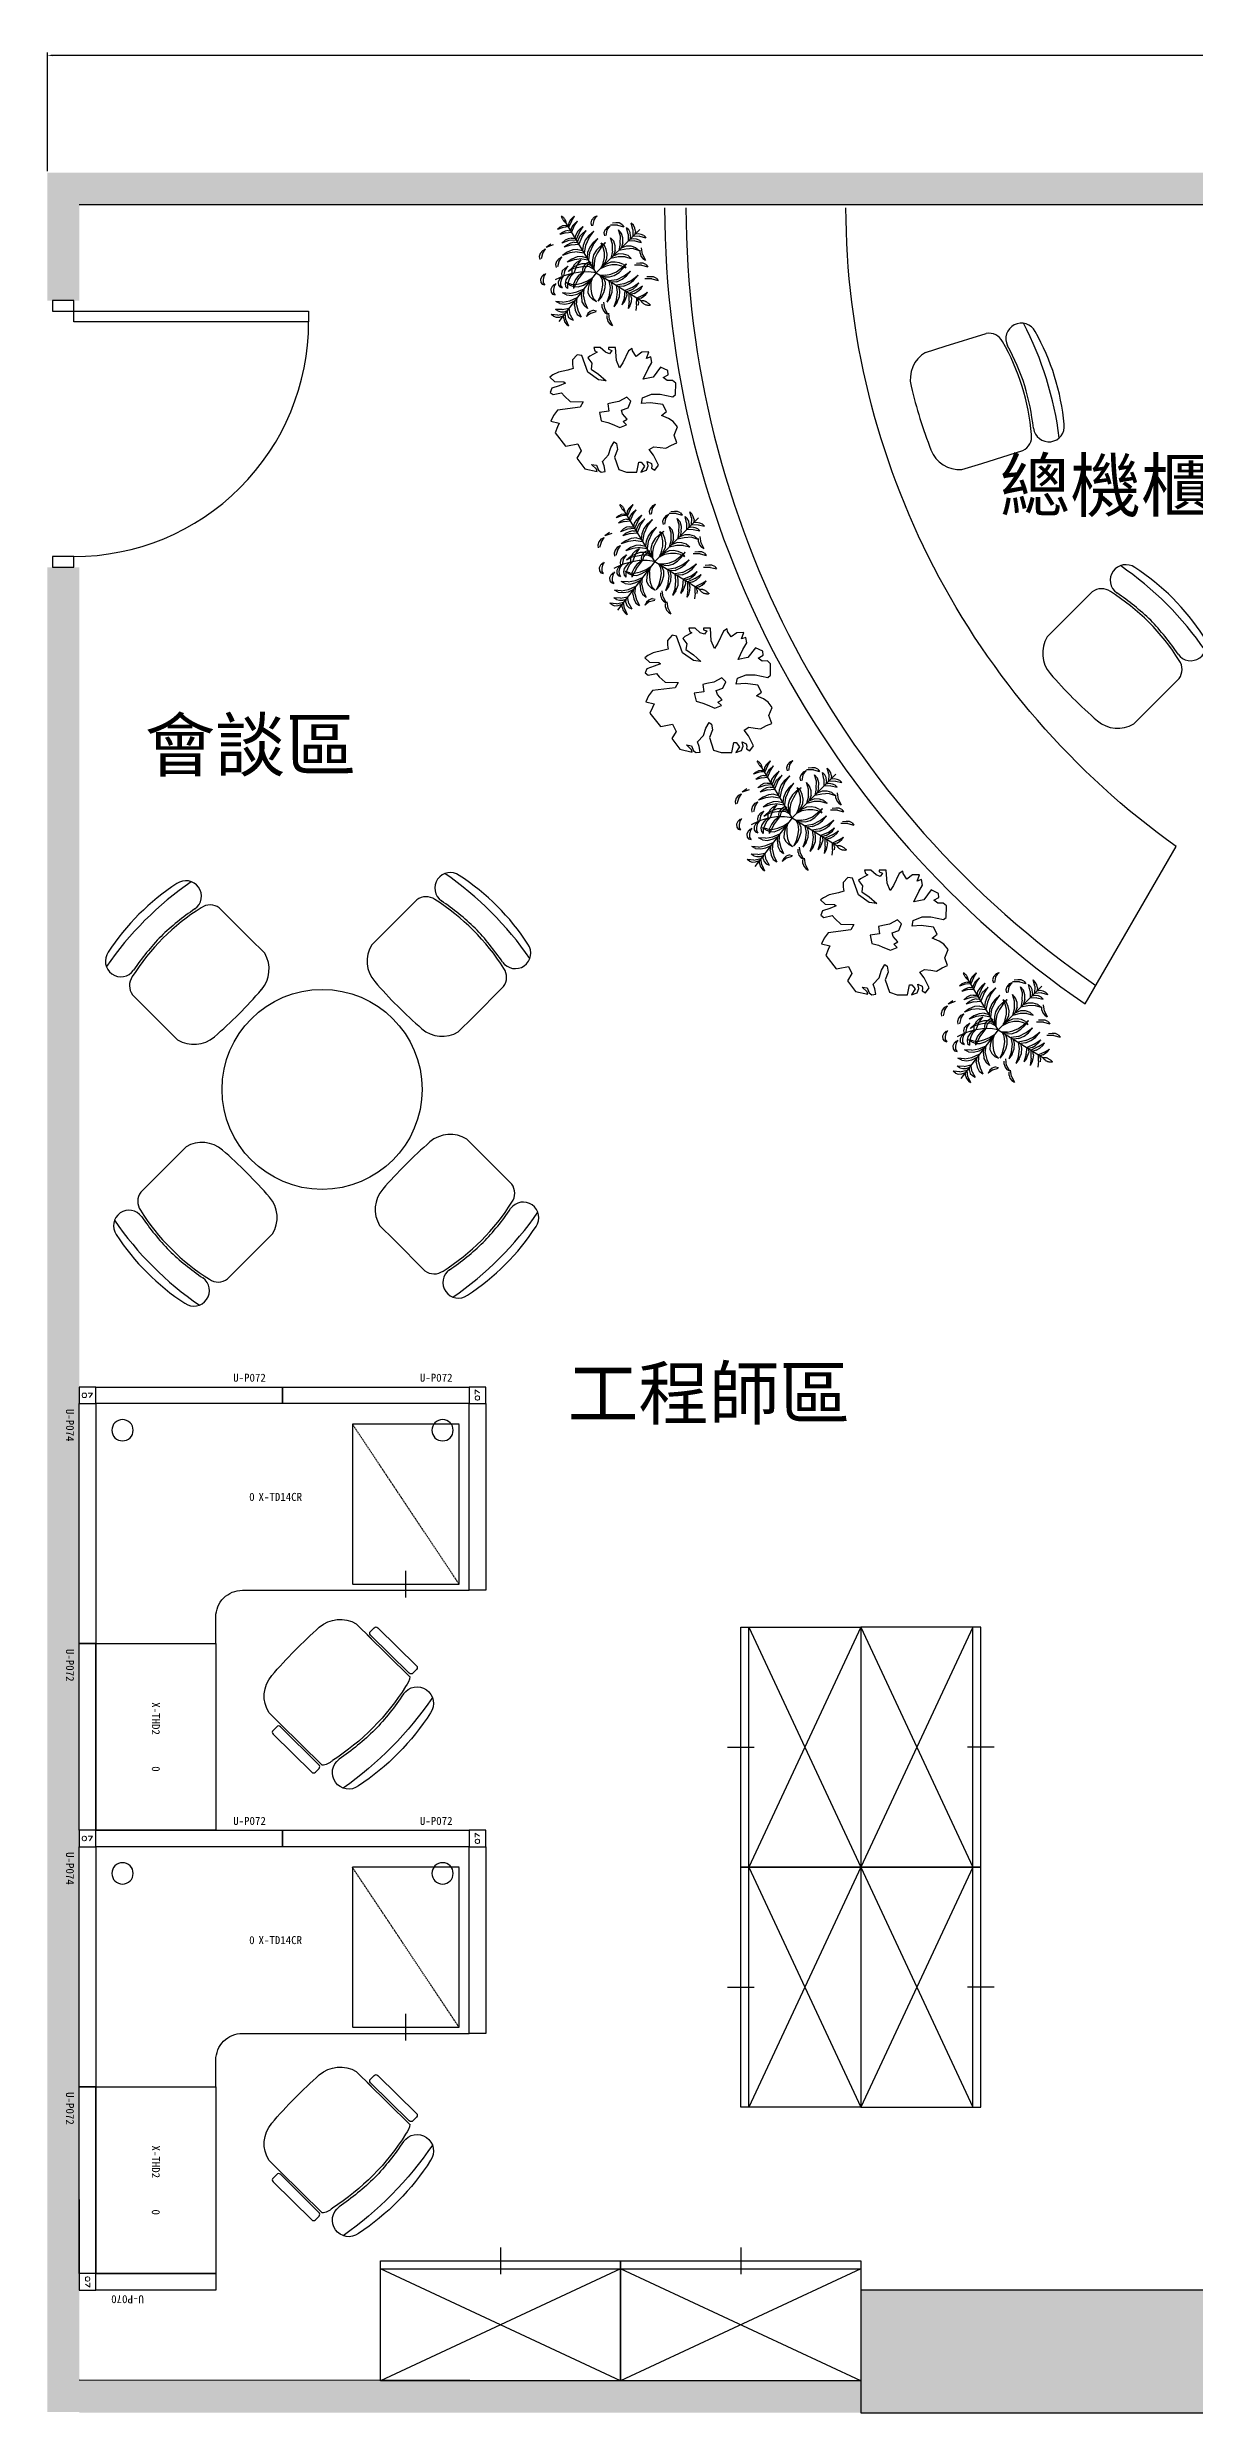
# Model space of a CAD drawing. Header units: millimetres. Extents: x 244 to 4336, y 1055 to 3448.
# Drawn here: x 244 to 776, y 1055 to 2153 of the extents above; entities that cross this region are included whole.
import ezdxf
from ezdxf.enums import TextEntityAlignment as Align

# ---------------------------------------------------------------- set-up
doc = ezdxf.new("R2010")
doc.units = ezdxf.units.MM
doc.header["$LTSCALE"] = 0.5
doc.linetypes.add('DASHED', pattern=[0.75, 0.5, -0.25])
for name, color, linetype in [('BC', 3, 'Continuous'), ('CHAIR', 6, 'Continuous'), ('DIM', 1, 'Continuous'), ('door', 2, 'Continuous'), ('MT', 10, 'Continuous'), ('part_att', 3, 'Continuous'), ('PSPLAN', 4, 'Continuous'), ('PUTC', 6, 'Continuous'), ('SD', 1, 'Continuous'), ('table', 1, 'Continuous'), ('TREE-P', 92, 'Continuous'), ('TXT', 3, 'Continuous'), ('wall', 7, 'Continuous')]:
    doc.layers.add(name, color=color, linetype=linetype)
doc.styles.add('kk', font='kaiu.ttf')
doc.styles.add('lmp', font='complex.shx', dxfattribs={"bigfont": 'chineset.shx'})
doc.dimstyles.new('ISO-25', dxfattribs={"dimtxt": 2.5, "dimasz": 2.5, "dimexe": 1.25, "dimexo": 0.625, "dimtad": 1, "dimtxsty": 'Standard', "dimcen": 2.5, "dimadec": 0, "dimazin": 0, "dimtfac": 1, "dimtmove": 0, "dimatfit": 3, "dimfxl": 1, "dimarcsym": 0})

# ---------------------------------------------------------------- blocks, each defined once
blk = doc.blocks.new('UP072')
at = {"color": 31}
blk.add_lwpolyline([(0, 0), (70, 0), (70, 6.2), (0, 6.2)], close=True, dxfattribs=at)
at = {"layer": 'part_att', "color": 3}
for tag, p in [('BLKNAME', (2, 8.2)), ('P', (26, 8.2)), ('K', (30, 8.2))]:
    blk.add_attdef(tag, p, '', height=3, dxfattribs=at)
blk = doc.blocks.new('UP074')
at = {"color": 31}
blk.add_lwpolyline([(0, 0), (90, 0), (90, 6.2), (0, 6.2)], close=True, dxfattribs=at)
at = {"layer": 'part_att', "color": 3}
for tag, p in [('BLKNAME', (2, 8.2)), ('P', (26, 8.2)), ('K', (30, 8.2))]:
    blk.add_attdef(tag, p, '', height=3, dxfattribs=at)
blk = doc.blocks.new('DN46C3')
at = {"color": 0, "linetype": 'DASHED'}
for p, q in [((0, -60), (0, 0)), ((0, -60), (40, 0)), ((0, 0), (40, 0)), ((40, 0), (40, -60)), ((40, -60), (0, -60)), ((20, -65), (20, -55))]:
    blk.add_line(p, q, dxfattribs=at)
blk = doc.blocks.new('xtd14Cr')
at = {"layer": 'PUTC'}
blk.add_lwpolyline([(25, -80, 0.414214), (15, -70), (-69.9, -70, -0.414214), (-70, -69.9), (-70, -0.1, -0.414214), (-69.9, 0), (69.9, 0, -0.414214), (70, -0.1), (70, -89.9, -0.414214), (69.9, -90), (25.1, -90, -0.414214), (25, -89.9)], format="xyb", close=True, dxfattribs=at)
for centre in [(-60, -10), (60, -10)]:
    blk.add_circle(centre, 4, dxfattribs=at)
at = {"layer": 'part_att'}
for tag, p in [('BLKNAME', (-13, -36.5)), ('K', (11, -36.5))]:
    blk.add_attdef(tag, p, '', height=3, dxfattribs=at)
blk = doc.blocks.new('BC-CAB2')
at = {"color": 0}
for p, q in [((0, 0), (90, -42)), ((0, -42), (90, 0)), ((90, -42), (0, -42)), ((45, -50), (45, -40))]:
    blk.add_line(p, q, dxfattribs=at)
blk.add_lwpolyline([(90, -45), (0, -45), (0, 0), (90, 0)], close=True, dxfattribs=at)
blk = doc.blocks.new('xthd2')
blk.add_lwpolyline([(-35, -45), (35, -45), (35, 0), (-35, 0)], close=True)
at = {"layer": 'part_att'}
for tag, p in [('BLKNAME', (-13, -24)), ('K', (11, -24))]:
    blk.add_attdef(tag, p, '', height=3, dxfattribs=at)
blk = doc.blocks.new('CC_SS1')
at = {"color": 0}
for p, q in [((-24.22, 14.06), (-24.22, 6.05)), ((22.55, 13.88), (22.55, 5.97)), ((-24.22, -14.07), (-24.22, 8.22)), ((22.55, 8.19), (22.55, -14.02))]:
    blk.add_line(p, q, dxfattribs=at)
for points in [[(-25.93, 8.22), (-27.88, 8.22, 0.414214), (-28.86, 7.25), (-28.86, -13.09, 0.414214), (-27.88, -14.07), (-25.93, -14.07, 0.414214), (-24.95, -13.09), (-24.95, 7.25, 0.414214)], [(24.21, 8.22), (26.17, 8.22, -0.414214), (27.14, 7.25), (27.14, -13.09, -0.414214), (26.17, -14.07), (24.21, -14.07, -0.414214), (23.24, -13.09), (23.24, 7.25, -0.414214)]]:
    blk.add_lwpolyline(points, format="xyb", close=True, dxfattribs=at)
at = {"color": 0, "linetype": 'Continuous'}
blk.add_lwpolyline([(-17.93, -17.03, 0.042414), (-0.76, -18.84, 0.042414), (16.42, -17.03, 0.042414)], format="xyb", dxfattribs=at)
for centre, radius, start, end in [((-12.72, 11.16), 11.86, 94.0766, 165.83344), ((-0.86, -155.28), 178.72, 85.9234, 94.0766), ((11, 11.16), 11.86, 13.25658, 85.9234), ((-18.98, -23.12), 6.18, 80.24779, 260.10116), ((17.47, -23.12), 6.18, 279.89884, 99.75221), ((-0.76, 62.24), 93.45, 258.08993, 281.91007)]:
    blk.add_arc(centre, radius, start, end, dxfattribs=at)
at = {"color": 0}
for centre, radius, start, end in [((-20.22, -9.75), 5.89, 227.1618, 267.57171), ((-1.03, 72.05), 89.81, 257.50279, 282.63892), ((18.55, -9.7), 5.89, 270.72261, 312.8382), ((-0.76, 104.54), 132.38, 259.62106, 280.37894)]:
    blk.add_arc(centre, radius, start, end, dxfattribs=at)
blk = doc.blocks.new('UP070')
at = {"color": 31}
blk.add_lwpolyline([(0, 0), (45, 0), (45, 6.2), (0, 6.2)], close=True, dxfattribs=at)
at = {"layer": 'part_att', "color": 3}
for tag, p in [('BLKNAME', (2, 8.2)), ('P', (26, 8.2)), ('K', (30, 8.2))]:
    blk.add_attdef(tag, p, '', height=3, dxfattribs=at)
blk = doc.blocks.new('PBU_R')
at = {"color": 31}
blk.add_lwpolyline([(0, 6.2), (0, 0), (-6.2, 0), (-6.2, 6.2)], close=True, dxfattribs=at)
at = {"layer": 'PSPLAN', "color": 3, "style": 'lmp', "width": 0.483982}
blk.add_attdef('HEIGHT', text='', height=1.68, rotation=90, dxfattribs=at).set_placement((-2.24, 0.93), (-2.24, 5.5), align=Align.FIT)
blk = doc.blocks.new('door-sl')
blk.add_lwpolyline([(0.04, 0.04), (0, 0.04), (0, -0.04), (0.04, -0.04), (0.04, 0.04), (0.04, 0.92), (0.08, 0.92), (0.08, 0.04), (0.04, 0.04)])
blk.add_lwpolyline([(0.96, 0.04), (0.96, -0.04), (1, -0.04), (1, 0.04), (0.96, 0.04, 0.414214), (0.08, 0.92, 1)], format="xyb")
blk = doc.blocks.new('CC_SS0')
at = {"color": 0}
for p, q in [((-23.54, 12.7), (-23.54, 4.82)), ((22.46, 12.52), (22.46, 4.75)), ((-23.54, 4.82), (-23.54, -11.35)), ((22.46, 4.75), (22.46, -11.35))]:
    blk.add_line(p, q, dxfattribs=at)
at = {"color": 0, "linetype": 'Continuous'}
blk.add_lwpolyline([(-16.78, -17.59, 0.042414), (-0.56, -19.29, 0.042414), (15.66, -17.59, 0.042414)], format="xyb", dxfattribs=at)
for centre, radius, start, end in [((-12.23, 9.85), 11.67, 94.0766, 165.83344), ((-0.56, -153.84), 175.77, 85.9234, 94.0766), ((11.11, 9.85), 11.67, 13.25658, 85.9234), ((-17.77, -23.33), 5.83, 80.24779, 260.10116), ((16.65, -23.33), 5.83, 279.89884, 99.75221), ((-0.56, 57.26), 88.24, 258.08993, 281.91007)]:
    blk.add_arc(centre, radius, start, end, dxfattribs=at)
at = {"color": 0}
for centre, radius, start, end in [((-17.8, -10.51), 5.8, 188.34829, 259.96934), ((-0.54, 64.02), 82.29, 257.1708, 282.8292), ((16.73, -10.51), 5.8, 280.03066, 351.65171), ((-0.56, 97.19), 124.99, 259.62106, 280.37894)]:
    blk.add_arc(centre, radius, start, end, dxfattribs=at)
blk = doc.blocks.new('MT-75RU')
at = {"color": 0}
blk.add_circle((0, 0), 37.5, dxfattribs=at)
blk = doc.blocks.new('TREEP1')
for p, q in [((-11.8, 19.11), (-11.81, 19.04)), ((-11.81, 19.04), (-11.79, 18.93)), ((-11.74, 19.13), (-11.8, 19.11)), ((-11.79, 18.93), (-11.74, 18.78)), ((-11.64, 19.1), (-11.74, 19.13)), ((-11.74, 18.78), (-11.65, 18.61)), ((-11.65, 18.61), (-11.55, 18.42)), ((-11.51, 19.04), (-11.64, 19.1)), ((-11.55, 18.42), (-11.43, 18.22)), ((-11.37, 18.94), (-11.51, 19.04)), ((-11.43, 18.22), (-11.3, 18.03)), ((-10.52, 16.02), (-11.39, 15.89)), ((-11.21, 18.81), (-11.37, 18.94)), ((-11.3, 18.03), (-11.17, 17.84)), ((-11.04, 18.66), (-11.21, 18.81)), ((-11.17, 17.84), (-11.04, 17.68)), ((-10.89, 18.5), (-11.04, 18.66)), ((-11.04, 17.68), (-10.92, 17.53)), ((-10.92, 17.53), (-10.8, 17.4)), ((-10.74, 18.32), (-10.89, 18.5)), ((-10.8, 17.4), (-10.68, 17.29)), ((-10.61, 18.15), (-10.74, 18.32)), ((0, 0), (-10.7, 17.82)), ((-10.68, 17.29), (-10.58, 17.19)), ((-10.51, 17.97), (-10.61, 18.15)), ((-10.58, 17.19), (-10.48, 17.11)), ((-10.52, 16.02), (-9.52, 16.02)), ((-10.42, 17.8), (-10.51, 17.97)), ((-10.48, 17.11), (-10.4, 17.04)), ((-10.34, 17.63), (-10.42, 17.8)), ((-10.4, 17.04), (-10.32, 16.98)), ((-10.28, 17.48), (-10.34, 17.63)), ((-10.32, 16.98), (-10.27, 16.94)), ((-10.24, 17.33), (-10.28, 17.48)), ((-10.27, 16.94), (-10.22, 16.91)), ((-10.2, 17.21), (-10.24, 17.33)), ((-10.22, 16.91), (-10.19, 16.9)), ((-10.18, 17.1), (-10.2, 17.21)), ((-10.19, 16.9), (-10.16, 16.9)), ((-10.16, 17.02), (-10.18, 17.1)), ((-10.15, 16.96), (-10.16, 17.02)), ((-10.16, 16.9), (-10.15, 16.92)), ((-10.15, 16.92), (-10.15, 16.96)), ((-9.33, 16.96), (-9.52, 16.02)), ((-8.77, 17.9), (-9.33, 16.96)), ((-8.39, 17.52), (-9.27, 15.52)), ((-8.02, 18.65), (-8.77, 17.9)), ((-7.92, 16.06), (-8.42, 15.18)), ((-8.39, 17.52), (-7.33, 19.21)), ((-8.02, 18.65), (-7.33, 19.21)), ((-7.17, 16.81), (-7.92, 16.06)), ((-7.55, 15.68), (-6.36, 17.5)), ((-7.17, 16.81), (-6.36, 17.5)), ((-1.59, 17.84), (-1.9, 16.9)), ((-1.9, 16.9), (-1.67, 15.88)), ((-0.65, 18.93), (-1.59, 17.84)), ((-0.89, 17.76), (-1.28, 15.96)), ((-0.89, 17.76), (0.21, 19.32)), ((-0.65, 18.93), (0.36, 19.32)), ((7.13, 16.17), (4.79, 16.17)), ((6.59, 16.87), (5.41, 16.79)), ((7.68, 16.87), (6.59, 16.87)), ((7.13, 16.17), (9.25, 15.62)), ((8.62, 16.4), (7.68, 16.87)), ((8.62, 16.4), (9.25, 15.62)), ((12.5, 16.11), (11.8, 16.81)), ((12.35, 14.7), (11.8, 16.81)), ((12.97, 15.17), (12.5, 16.11)), ((-18.18, 6.46), (-17.16, 8.1)), ((-18.1, 7.63), (-17.01, 8.1)), ((-15.37, 9.75), (-16.93, 8.65)), ((-14.51, 9.51), (-16.93, 8.65)), ((-12.21, 15.46), (-13.08, 14.7)), ((-11.14, 15.39), (-13.08, 14.7)), ((-11.36, 13.62), (-12.3, 12.93)), ((-10.3, 13.56), (-12.3, 12.93)), ((-11.39, 15.89), (-12.21, 15.46)), ((-10.56, 11.02), (-11.65, 10.08)), ((-9.23, 10.94), (-11.65, 10.08)), ((-10.55, 14.06), (-11.36, 13.62)), ((-9.27, 15.52), (-11.14, 15.39)), ((-9.7, 9.53), (-10.87, 8.67)), ((-8.37, 9.46), (-10.87, 8.67)), ((-9.54, 11.57), (-10.56, 11.02)), ((-9.55, 14.31), (-10.55, 14.06)), ((-10.3, 13.56), (-8.36, 13.75)), ((-8.68, 10.08), (-9.7, 9.53)), ((-9.55, 14.31), (-8.74, 14.25)), ((-8.45, 11.72), (-9.54, 11.57)), ((-6.88, 11.1), (-9.23, 10.94)), ((-8.42, 15.18), (-8.74, 14.25)), ((-7.43, 10.4), (-8.68, 10.08)), ((-8.45, 11.72), (-7.2, 11.72)), ((-8.37, 9.46), (-5.94, 9.69)), ((-7.55, 15.68), (-8.36, 13.75)), ((-7.43, 10.4), (-6.41, 10.32)), ((-6.96, 12.9), (-7.2, 11.72)), ((-6.26, 14.07), (-6.96, 12.9)), ((-5.79, 13.6), (-6.88, 11.1)), ((-6.02, 11.49), (-6.41, 10.32)), ((-5.32, 15.01), (-6.26, 14.07)), ((-5.4, 12.58), (-6.02, 11.49)), ((-4.93, 12.12), (-5.94, 9.69)), ((-5.79, 13.6), (-4.46, 15.71)), ((-4.46, 13.52), (-5.4, 12.58)), ((-5.32, 15.01), (-4.46, 15.71)), ((-4.93, 12.12), (-3.44, 14.38)), ((-4.46, 9.3), (-4.61, 7.58)), ((-4.46, 13.52), (-3.44, 14.38)), ((-3.76, 11.1), (-4.46, 9.3)), ((-3.68, 9.3), (-4.15, 6.8)), ((-2.58, 12.59), (-3.76, 11.1)), ((-2.58, 11.8), (-3.68, 9.3)), ((-2.19, 8.75), (-2.97, 6.88)), ((-2.58, 11.8), (-0.86, 14.15)), ((-2.58, 12.59), (-0.86, 14.15)), ((-1.02, 9.46), (-2.27, 6.8)), ((-1.02, 10.24), (-2.19, 8.75)), ((-1.02, 10.24), (0.54, 11.65)), ((-1.02, 9.46), (0.54, 11.65)), ((0, 0), (14.69, 14.7)), ((1.4, 9.07), (0.08, 7.74)), ((1.48, 8.52), (0.39, 6.8)), ((1.4, 9.07), (3.05, 10.24)), ((1.48, 8.52), (3.05, 10.24)), ((2.34, 8.6), (1.64, 10.08)), ((2.81, 9.23), (1.64, 10.08)), ((2.73, 6.96), (2.34, 8.6)), ((2.89, 14.46), (2.58, 13.52)), ((2.58, 13.52), (2.81, 12.51)), ((3.36, 7.9), (2.81, 9.23)), ((3.83, 15.56), (2.89, 14.46)), ((3.59, 14.39), (3.2, 12.59)), ((3.59, 14.39), (4.69, 15.95)), ((3.83, 15.56), (4.84, 15.95)), ((5.86, 10.71), (4.84, 11.88)), ((5.47, 9.7), (4.84, 11.88)), ((5.47, 7.35), (5.47, 9.7)), ((6.33, 9.15), (5.86, 10.71)), ((6.33, 7.58), (6.33, 9.15)), ((8.2, 12.43), (7.5, 14.54)), ((8.52, 13.37), (7.5, 14.54)), ((8.05, 9.93), (7.58, 7.59)), ((9.93, 8.05), (7.58, 7.59)), ((8.05, 9.93), (8.2, 12.43)), ((8.91, 10.17), (8.36, 8.37)), ((10.08, 8.99), (8.36, 8.37)), ((8.99, 11.81), (8.52, 13.37)), ((8.91, 10.17), (8.99, 11.81)), ((12.43, 8.21), (9.93, 8.05)), ((11.8, 8.99), (10.08, 8.99)), ((10.71, 13.06), (10.24, 15.25)), ((10.94, 14.54), (10.24, 15.25)), ((10.71, 13.06), (10.71, 10.71)), ((12.97, 10.79), (10.71, 10.71)), ((11.41, 13.61), (10.94, 14.54)), ((11.57, 12.51), (11.33, 11.34)), ((12.5, 11.57), (11.33, 11.34)), ((11.57, 12.51), (11.41, 13.61)), ((13.37, 8.52), (11.8, 8.99)), ((12.35, 14.7), (12.27, 12.28)), ((14.62, 12.43), (12.27, 12.28)), ((12.43, 8.21), (14.46, 7.59)), ((13.6, 11.42), (12.5, 11.57)), ((13.21, 14.15), (12.97, 15.17)), ((12.97, 10.79), (15.16, 10.32)), ((13.21, 14.15), (13.05, 13.06)), ((14.15, 13.22), (13.05, 13.06)), ((13.37, 8.52), (14.46, 7.59)), ((14.46, 11.03), (13.6, 11.42)), ((15.16, 12.98), (14.15, 13.22)), ((14.46, 11.03), (15.16, 10.32)), ((14.62, 12.43), (16.73, 11.89)), ((16.02, 12.59), (15.16, 12.98)), ((15.61, 6.24), (15.3, 8.43)), ((16.02, 12.59), (16.73, 11.89)), ((-18.96, 6.62), (-19.27, 5.52)), ((-19.27, 5.52), (-19.12, 4.58)), ((-18.1, 7.63), (-18.96, 6.62)), ((-18.18, 6.46), (-18.65, 4.74)), ((-13.45, 3.9), (-13.76, 2.81)), ((-13.76, 2.81), (-13.6, 1.87)), ((-12.59, 4.92), (-13.45, 3.9)), ((-12.67, 3.75), (-13.13, 2.03)), ((-12.67, 3.75), (-11.65, 5.39)), ((0, 0), (-12.66, -16.42)), ((-12.59, 4.92), (-11.49, 5.39)), ((-11.49, 0.7), (-11.73, -0.32)), ((-10.55, 1.64), (-11.49, 0.7)), ((-9.85, 7.03), (-11.42, 5.94)), ((-8.99, 6.8), (-11.42, 5.94)), ((-10.71, 0.54), (-11.1, -1.1)), ((-10.71, 0.54), (-9.62, 2.26)), ((-10.55, 1.64), (-9.46, 2.26)), ((-7.98, 7.82), (-9.85, 7.03)), ((-8.29, 4.69), (-9.85, 3.59)), ((-7.43, 4.45), (-9.85, 3.59)), ((-8.05, 1.8), (-9.54, 0.47)), ((-7.74, 1.48), (-9.54, 0.47)), ((-6.49, 7.11), (-8.99, 6.8)), ((-6.49, 5.39), (-8.29, 4.69)), ((-7.58, 2.58), (-8.29, 1.09)), ((-8.29, 1.09), (-8.29, -0.16)), ((-5.32, 0.31), (-8.13, -0.16)), ((-6.57, 2.5), (-8.05, 1.8)), ((-6.26, 7.97), (-7.98, 7.82)), ((-5.94, 1.87), (-7.74, 1.48)), ((-6.57, 3.59), (-7.58, 2.58)), ((-6.65, 2.27), (-7.58, -0.08)), ((-4.93, 4.77), (-7.43, 4.45)), ((-6.65, 2.27), (-5.16, 4.38)), ((-6.57, 3.59), (-5.16, 4.38)), ((-4.93, 3.05), (-6.57, 2.5)), ((-6.49, 7.11), (-4.15, 6.8)), ((-4.77, 5.55), (-6.49, 5.39)), ((-6.26, 7.97), (-4.61, 7.58)), ((-6.25, -2.35), (-4.14, 0.39)), ((-4.07, 2.19), (-5.94, 1.87)), ((-5.94, -0.78), (-4.53, 0.31)), ((-2.58, 0.39), (-5.32, 0.31)), ((-4.93, 4.77), (-2.66, 4.38)), ((-3.21, 3.05), (-4.93, 3.05)), ((-4.77, 5.55), (-3.13, 5.16)), ((-4.38, 2.19), (-4.69, 1.25)), ((-4.69, 1.25), (-4.53, 0.31)), ((-3.68, 3.05), (-4.38, 2.19)), ((-3.83, 1.64), (-4.14, 0.39)), ((-2.27, 2.11), (-4.07, 2.19)), ((-2.82, 2.81), (-3.83, 1.64)), ((-2.58, 3.67), (-3.68, 3.05)), ((-1.88, 2.5), (-3.21, 3.05)), ((-2.97, 6.88), (-3.13, 5.16)), ((-2.82, 2.81), (-1.72, 3.6)), ((-2.27, 6.8), (-2.66, 4.38)), ((-2.58, 3.67), (-1.72, 3.6)), ((0, 0), (-2.58, 0.39)), ((-2.27, 2.11), (-0.86, 1.33)), ((-1.88, 2.5), (-0.94, 1.56)), ((-0.94, 6.1), (-1.33, 4.46)), ((-1.33, 4.46), (-1.25, 2.97)), ((-1.25, 2.97), (-1.02, 1.49)), ((0.08, 7.74), (-0.94, 6.1)), ((-0.78, 3.13), (-0.86, 1.33)), ((-0.47, 5), (-0.78, 3.13)), ((0.39, 6.8), (-0.47, 5)), ((0, 0), (15.42, -9.54)), ((2.27, 3.36), (1.48, 1.49)), ((3.28, 2.35), (1.48, 1.49)), ((3.13, 2.82), (1.56, 1.72)), ((2.81, 3.13), (1.64, 1.64)), ((2.27, 3.36), (2.73, 5.24)), ((2.73, 5.24), (2.73, 6.96)), ((2.81, 3.13), (3.59, 4.85)), ((4.85, 3.6), (3.13, 2.82)), ((5.24, 2.74), (3.28, 2.35)), ((3.67, 6.33), (3.36, 7.9)), ((3.59, 4.85), (3.67, 6.33)), ((5.47, 7.35), (4.85, 4.85)), ((7.35, 5.47), (4.85, 4.85)), ((6.33, 3.68), (4.85, 3.6)), ((4.93, -0.39), (6.8, 0.39)), ((6.96, 2.74), (5.24, 2.74)), ((6.33, 7.58), (5.63, 5.63)), ((7.5, 6.41), (5.63, 5.63)), ((6.02, -0.86), (7.66, 0.16)), ((7.82, 3.44), (6.33, 3.68)), ((6.8, 0.39), (8.44, 1.57)), ((8.6, 2.35), (6.96, 2.74)), ((9.69, 5.47), (7.35, 5.47)), ((9.14, 6.33), (7.5, 6.41)), ((7.66, 0.16), (8.99, 1.49)), ((9.22, 2.82), (7.82, 3.44)), ((8.44, 1.57), (10.16, 3.13)), ((8.6, 2.35), (10.01, 1.72)), ((8.99, 1.49), (10.16, 3.13)), ((10.71, 5.87), (9.14, 6.33)), ((9.22, 2.82), (10.01, 1.72)), ((9.38, -0.94), (11.57, 0.63)), ((9.69, 5.47), (11.8, 4.93)), ((10.24, -1.01), (11.57, 0.63)), ((10.71, 5.87), (11.8, 4.93)), ((15.24, 2.58), (12.9, 2.58)), ((14.7, 3.29), (13.52, 3.21)), ((15.79, 3.29), (14.7, 3.29)), ((14.75, 6.63), (14.75, 7.73)), ((14.75, 6.63), (15.07, 5.7)), ((15.07, 5.7), (15.69, 4.91)), ((15.24, 2.58), (17.35, 2.04)), ((15.61, 6.24), (16.55, 4.37)), ((15.69, 4.91), (16.55, 4.37)), ((16.73, 2.82), (15.79, 3.29)), ((16.73, 2.82), (17.35, 2.04)), ((-18.35, -1.21), (-18.82, -2.15)), ((-18.82, -2.15), (-18.74, -3.17)), ((-18.74, -3.17), (-18.28, -3.79)), ((-18.35, -1.21), (-17.57, -0.43)), ((-18.28, -3.79), (-17.42, -4.03)), ((-17.73, -1.21), (-17.96, -2.23)), ((-17.96, -2.23), (-17.96, -3.32)), ((-17.96, -3.32), (-17.42, -4.03)), ((-17.73, -1.21), (-17.03, -0.2)), ((-14.85, -4.54), (-15.32, -5.48)), ((-15.32, -5.48), (-15.24, -6.49)), ((-15.24, -6.49), (-14.77, -7.12)), ((-14.85, -4.54), (-14.07, -3.76)), ((-14.77, -7.12), (-13.91, -7.35)), ((-14.23, -4.54), (-14.46, -5.55)), ((-14.46, -5.55), (-14.46, -6.65)), ((-14.46, -6.65), (-13.91, -7.35)), ((-14.23, -4.54), (-13.52, -3.52)), ((-11.02, -1.02), (-13.91, -2.35)), ((-12.43, -2.11), (-12.9, -3.05)), ((-12.9, -3.05), (-12.82, -4.07)), ((-12.82, -4.07), (-12.35, -4.69)), ((-12.43, -2.11), (-11.65, -1.33)), ((-12.35, -4.69), (-11.57, -5.01)), ((-11.8, -2.11), (-12.12, -3.21)), ((-12.12, -3.21), (-12.04, -4.22)), ((-12.04, -4.22), (-11.57, -5.01)), ((-11.8, -2.11), (-11.1, -1.1)), ((-11.73, -0.32), (-11.57, -1.25)), ((-9.07, -6.88), (-11.41, -6.73)), ((-10.08, -7.43), (-11.41, -6.73)), ((-8.13, -0.16), (-11.02, -1.02)), ((-10.32, -2.35), (-10.55, -3.52)), ((-10.55, -3.52), (-10.4, -4.62)), ((-10.4, -4.62), (-9.77, -5.24)), ((-9.62, -1.33), (-10.32, -2.35)), ((-8.91, -4.07), (-10.08, -3.36)), ((-8.44, -3.75), (-10.08, -3.36)), ((-10.08, -7.43), (-8.36, -7.59)), ((-9.3, -2.43), (-9.77, -3.83)), ((-9.77, -3.83), (-9.77, -5.24)), ((-8.76, -0.47), (-9.62, -1.33)), ((-8.68, -1.18), (-9.3, -2.43)), ((-9.07, -6.88), (-6.56, -6.41)), ((-8.91, -4.07), (-7.58, -4.61)), ((-8.76, -0.47), (-7.58, -0.08)), ((-8.68, -1.18), (-7.58, -0.08)), ((-8.44, -3.75), (-6.88, -3.91)), ((-8.36, -7.59), (-6.49, -7.12)), ((-7.04, -2.19), (-7.74, -3.83)), ((-6.25, -2.35), (-7.74, -5.24)), ((-7.74, -3.83), (-7.74, -5.24)), ((-7.58, -4.61), (-6.1, -4.69)), ((-5.94, -0.78), (-7.04, -2.19)), ((-6.88, -3.91), (-4.85, -3.44)), ((-6.56, -6.41), (-4.14, -5.4)), ((-6.49, -7.12), (-4.85, -6.26)), ((-6.1, -4.69), (-4.38, -4.07)), ((-5, -7.98), (-4.85, -6.26)), ((-5, -7.98), (-4.84, -9.69)), ((-4.85, -3.44), (-2.97, -2.66)), ((-4.38, -4.07), (-2.81, -3.13)), ((-4.38, -7.82), (-4.14, -5.4)), ((-4.38, -7.82), (-3.91, -10.01)), ((-2.97, -2.66), (-1.33, -1.64)), ((-2.81, -3.13), (-1.48, -1.95)), ((-2.73, -5.08), (-2.81, -6.72)), ((-2.81, -6.72), (-2.19, -7.97)), ((-2.27, -3.36), (-2.73, -5.08)), ((-2.27, -3.36), (-1.56, -1.88)), ((-2.19, -7.97), (-1.17, -8.99)), ((-1.8, -3.52), (-1.87, -5.32)), ((-1.87, -5.32), (-1.64, -6.96)), ((-1.8, -3.52), (-1.33, -1.64)), ((-1.64, -6.96), (-1.01, -8.52)), ((1.41, -7.66), (0.47, -9.54)), ((3.13, -0.78), (1.33, -0.86)), ((2.03, -2.19), (1.33, -0.86)), ((2.97, -1.25), (1.41, -0.94)), ((1.41, -7.66), (1.88, -5.94)), ((2.5, -1.88), (1.49, -0.86)), ((1.8, -8.05), (2.5, -6.57)), ((1.88, -5.94), (2.19, -4.06)), ((2.19, -4.06), (2.03, -2.19)), ((3.05, -3.2), (2.5, -1.88)), ((2.5, -6.57), (2.97, -4.85)), ((2.97, -1.25), (4.46, -1.33)), ((2.97, -4.85), (3.05, -3.2)), ((3.13, -0.78), (4.93, -0.39)), ((4.46, -7.43), (3.6, -9.85)), ((6.8, -2.27), (4.38, -2.66)), ((4.77, -4.92), (4.38, -2.66)), ((4.46, -1.33), (6.02, -0.86)), ((4.46, -7.43), (4.77, -4.92)), ((4.69, -8.29), (5.4, -6.49)), ((6.88, -2.97), (5.16, -3.13)), ((5.47, -4.69), (5.16, -3.13)), ((5.4, -6.49), (5.47, -4.69)), ((6.8, -2.27), (9.38, -0.94)), ((9.3, -3.67), (6.8, -4.14)), ((7.12, -6.49), (6.8, -4.14)), ((6.8, -8.99), (7.12, -6.49)), ((6.88, -2.97), (8.68, -2.11)), ((7.04, -9.85), (7.82, -7.97)), ((9.3, -4.45), (7.58, -4.61)), ((7.9, -6.17), (7.58, -4.61)), ((7.82, -7.97), (7.9, -6.17)), ((8.68, -2.11), (10.24, -1.01)), ((9.3, -3.67), (11.73, -2.5)), ((9.3, -4.45), (11.02, -3.67)), ((9.46, -8.36), (9.7, -5.94)), ((12.12, -4.92), (9.7, -5.94)), ((10.01, -8.6), (10.4, -7.42)), ((11.42, -5.94), (10.24, -6.33)), ((10.4, -7.42), (10.24, -6.33)), ((11.02, -3.67), (12.59, -2.58)), ((11.08, -9.56), (11.11, -6.87)), ((13.53, -5.7), (11.1, -6.88)), ((11.42, -5.94), (12.51, -5.31)), ((11.84, -8.42), (11.66, -7.3)), ((11.73, -2.5), (14.07, -0.78)), ((12.82, -6.88), (11.73, -7.19)), ((12.12, -4.92), (14.31, -3.36)), ((12.51, -5.31), (13.53, -4.45)), ((12.59, -2.58), (14.07, -0.78)), ((12.82, -6.88), (13.99, -6.17)), ((13.53, -4.45), (14.31, -3.36)), ((13.53, -5.7), (15.64, -4.37)), ((15.56, -7.56), (13.62, -8.5)), ((13.99, -6.17), (15.01, -5.31)), ((14.99, -8.5), (15.93, -7.93)), ((15.01, -5.31), (15.64, -4.37)), ((15.56, -7.56), (17.25, -6.5)), ((15.93, -7.93), (16.75, -7.25)), ((18.72, -1.96), (16.38, -1.96)), ((16.75, -7.25), (17.25, -6.5)), ((18.18, -1.25), (17, -1.33)), ((19.27, -1.25), (18.18, -1.25)), ((18.72, -1.96), (20.83, -2.5)), ((20.21, -1.72), (19.27, -1.25)), ((20.21, -1.72), (20.83, -2.5)), ((-12.97, -14.23), (-15.24, -14)), ((-14.46, -14.62), (-15.24, -14)), ((-14.46, -14.62), (-13.52, -14.94)), ((-12.97, -12.82), (-13.83, -12.28)), ((-11.57, -12.35), (-13.83, -12.28)), ((-12.35, -10.32), (-13.68, -9.62)), ((-11.41, -9.85), (-13.68, -9.62)), ((-13.52, -14.94), (-12.35, -14.86)), ((-12.97, -12.82), (-11.96, -13.06)), ((-12.97, -14.23), (-10.55, -13.68)), ((-12.35, -10.32), (-10.63, -10.48)), ((-12.35, -14.86), (-11.1, -14.39)), ((-11.96, -13.06), (-10.86, -13.06)), ((-11.57, -12.35), (-9.22, -11.89)), ((-11.41, -9.85), (-8.91, -9.38)), ((-11.02, -15.4), (-11.1, -14.39)), ((-11.02, -15.4), (-10.71, -16.5)), ((-10.86, -13.06), (-9.69, -12.67)), ((-10.63, -10.48), (-8.91, -10.17)), ((-10.24, -15.87), (-10.55, -13.68)), ((-10.24, -15.87), (-9.38, -17.83)), ((-9.77, -13.84), (-9.69, -12.67)), ((-9.77, -13.84), (-9.45, -14.78)), ((-9.45, -14.78), (-8.75, -15.48)), ((-8.83, -14.15), (-9.22, -11.89)), ((-8.91, -9.38), (-6.41, -8.29)), ((-8.91, -10.17), (-7.11, -9.3)), ((-8.83, -14.15), (-7.81, -15.95)), ((-8.75, -15.48), (-7.81, -15.95)), ((-7.42, -11.02), (-7.11, -9.3)), ((-7.42, -11.02), (-7.11, -12.59)), ((-7.11, -12.59), (-6.48, -14)), ((-6.72, -10.79), (-6.41, -8.29)), ((-6.72, -10.79), (-6.17, -12.9)), ((-6.48, -14), (-5.16, -14.85)), ((-6.17, -12.9), (-5.16, -14.85)), ((-4.84, -9.69), (-4.14, -11.02)), ((-4.14, -11.02), (-2.97, -12.04)), ((-3.91, -10.01), (-2.97, -12.04)), ((-1.79, -13.52), (-3.44, -14.7)), ((-2.89, -13.68), (-3.36, -14.78)), ((-2.03, -12.98), (-2.89, -13.68)), ((-0.93, -12.51), (-2.03, -12.98)), ((-1.79, -13.52), (0, -12.98)), ((-1.17, -8.99), (0.08, -9.62)), ((-1.01, -8.52), (0.08, -9.62)), ((-0.93, -12.51), (0.08, -12.74)), ((1.8, -8.05), (0.47, -9.54)), ((1.96, -11.65), (1.96, -10.55)), ((1.96, -11.65), (2.27, -12.59)), ((2.27, -12.59), (2.9, -13.37)), ((2.82, -12.04), (2.5, -9.85)), ((2.82, -12.04), (3.76, -13.91)), ((2.9, -13.37), (3.76, -13.91)), ((4.69, -8.29), (3.6, -9.85)), ((3.62, -15.41), (3.62, -14.32)), ((3.62, -15.41), (3.93, -16.35)), ((4.48, -15.8), (4.17, -13.61)), ((4.48, -15.8), (5.42, -17.68)), ((6.8, -8.99), (5.94, -11.41)), ((7.04, -9.85), (5.94, -11.41)), ((9.46, -8.36), (8.6, -10.79)), ((9.54, -9.69), (8.6, -10.79)), ((9.54, -9.69), (10.01, -8.6)), ((11.08, -9.56), (10.78, -12.03)), ((11.36, -11.07), (10.78, -12.03)), ((11.71, -9.78), (11.36, -11.07)), ((11.84, -8.42), (11.71, -9.78)), ((13.6, -10.64), (13.36, -12.62)), ((13.6, -10.64), (13.62, -8.49)), ((14.21, -9.73), (14.06, -8.84)), ((14.21, -9.73), (14.1, -10.82)), ((14.99, -8.5), (14.12, -8.75)), ((15.22, -9.55), (15.23, -9.51)), ((15.23, -9.59), (15.22, -9.55)), ((15.23, -9.51), (15.24, -9.47)), ((15.25, -9.65), (15.23, -9.59)), ((15.24, -9.47), (15.27, -9.44)), ((15.29, -9.72), (15.25, -9.65)), ((15.27, -9.44), (15.3, -9.41)), ((15.34, -9.79), (15.29, -9.72)), ((15.3, -9.41), (15.34, -9.39)), ((15.34, -9.39), (15.38, -9.37)), ((15.41, -9.88), (15.34, -9.79)), ((15.38, -9.37), (15.44, -9.36)), ((15.5, -9.98), (15.41, -9.88)), ((15.44, -9.36), (15.5, -9.34)), ((15.5, -9.34), (15.56, -9.33)), ((15.61, -10.09), (15.5, -9.98)), ((15.56, -9.33), (15.63, -9.33)), ((15.74, -10.21), (15.61, -10.09)), ((15.63, -9.33), (15.71, -9.33)), ((15.71, -9.33), (15.79, -9.33)), ((15.88, -10.32), (15.74, -10.21)), ((15.79, -9.33), (15.88, -9.33)), ((15.88, -9.33), (15.98, -9.35)), ((16.03, -10.44), (15.88, -10.32)), ((15.98, -9.35), (16.08, -9.37)), ((16.2, -10.55), (16.03, -10.44)), ((16.08, -9.37), (16.2, -9.4)), ((16.2, -9.4), (16.33, -9.45)), ((16.38, -10.65), (16.2, -10.55)), ((16.33, -9.45), (16.47, -9.51)), ((16.57, -10.74), (16.38, -10.65)), ((16.47, -9.51), (16.63, -9.59)), ((16.77, -10.81), (16.57, -10.74)), ((16.63, -9.59), (16.8, -9.68)), ((16.97, -10.87), (16.77, -10.81)), ((16.8, -9.68), (16.98, -9.79)), ((17.18, -10.91), (16.97, -10.87)), ((16.98, -9.79), (17.17, -9.91)), ((17.17, -9.91), (17.36, -10.04)), ((17.37, -10.94), (17.18, -10.91)), ((17.36, -10.04), (17.54, -10.17)), ((17.56, -10.96), (17.37, -10.94)), ((17.54, -10.17), (17.71, -10.29)), ((17.73, -10.97), (17.56, -10.96)), ((17.71, -10.29), (17.86, -10.41)), ((17.89, -10.96), (17.73, -10.97)), ((17.86, -10.41), (17.99, -10.52)), ((18.01, -10.95), (17.89, -10.96)), ((17.99, -10.52), (18.1, -10.62)), ((18.11, -10.93), (18.01, -10.95)), ((18.1, -10.62), (18.17, -10.7)), ((18.18, -10.91), (18.11, -10.93)), ((18.17, -10.7), (18.22, -10.77)), ((18.22, -10.87), (18.18, -10.91)), ((18.22, -10.77), (18.23, -10.82)), ((18.23, -10.82), (18.22, -10.87)), ((-10.71, -16.5), (-10.08, -17.28)), ((-10.08, -17.28), (-9.38, -17.83)), ((3.93, -16.35), (4.56, -17.13)), ((4.56, -17.13), (5.42, -17.68))]:
    blk.add_line(p, q)
blk = doc.blocks.new('TREEP3')
for p, q in [((-12.24, 18.2), (-12.32, 16.65)), ((-12.32, 16.65), (-12.07, 15.27)), ((-10.71, 19.92), (-12.24, 18.2)), ((-9.18, 19.66), (-10.71, 19.92)), ((-7.16, 14.06), (-9.18, 19.66)), ((-6.44, 19.49), (-7.08, 18.89)), ((-7.08, 18.89), (-5.8, 17.08)), ((-4.02, 20.78), (-6.44, 19.49)), ((-5.8, 17.08), (-6.04, 15.09)), ((-2.98, 22.34), (-5.07, 22.34)), ((-5.07, 22.34), (-4.75, 21.22)), ((-4.75, 21.22), (-4.02, 20.78)), ((-1.21, 20.78), (-2.98, 22.34)), ((0.16, 20.27), (-1.21, 20.78)), ((2.25, 22.34), (-0.16, 22.34)), ((-0.16, 22.34), (-0.16, 21.82)), ((-0.16, 21.82), (0.97, 21.39)), ((0.97, 21.39), (0.16, 20.27)), ((2.5, 18.02), (2.25, 22.34)), ((3.62, 15.52), (2.5, 18.02)), ((4.67, 17.25), (3.62, 15.52)), ((6.6, 21.3), (4.67, 17.25)), ((7.89, 22.08), (6.6, 21.3)), ((7.97, 21.22), (7.89, 22.08)), ((9.18, 19.4), (7.97, 21.22)), ((11.11, 20.78), (9.18, 19.4)), ((13.52, 20.87), (11.11, 20.78)), ((12.72, 18.72), (13.52, 20.87)), ((14.17, 19.23), (12.72, 18.72)), ((13.2, 15.18), (14.49, 17.33)), ((14.49, 17.33), (14.17, 19.23)), ((-18.92, 13.11), (-19.96, 12.33)), ((-19.96, 12.33), (-18.35, 10.87)), ((-19.24, 8.62), (-19.8, 7.24)), ((-16.82, 9.49), (-19.24, 8.62)), ((-17.06, 14.06), (-18.92, 13.11)), ((-18.35, 10.87), (-15.21, 10.78)), ((-13.84, 14.75), (-17.06, 14.06)), ((-14.65, 10.35), (-16.82, 9.49)), ((-15.21, 10.78), (-14.65, 10.35)), ((-12.07, 15.27), (-13.84, 14.75)), ((-3.54, 11.47), (-7.16, 14.06)), ((-6.04, 15.09), (-3.54, 13.37)), ((-3.54, 13.37), (-0.97, 11.12)), ((-0.97, 11.12), (-3.54, 11.47)), ((11.59, 11.73), (13.2, 15.18)), ((14.89, 12.42), (11.59, 11.73)), ((17.39, 15.7), (14.89, 12.42)), ((19.88, 14.57), (17.39, 15.7)), ((18.35, 12.25), (20.04, 13.19)), ((19.64, 11.21), (18.35, 12.25)), ((21.49, 11.3), (19.64, 11.21)), ((20.04, 13.19), (19.88, 14.57)), ((22.54, 10.35), (21.49, 11.3)), ((22.46, 6.47), (22.54, 10.35)), ((-19.8, 7.24), (-18.83, 6.47)), ((-18.83, 6.47), (-16.02, 7.07)), ((-17.31, 1.29), (-18.67, -0.52)), ((-9.74, 2.24), (-17.31, 1.29)), ((-16.02, 7.07), (-15.05, 5.95)), ((-15.05, 5.95), (-13.04, 4.14)), ((-13.04, 4.14), (-8.69, 4.05)), ((-8.69, 4.05), (-9.74, 2.24)), ((0, 0.86), (-3.22, 0.43)), ((-3.22, 0.43), (-2.58, -2.33)), ((1.05, 3.71), (-0.32, 3.36)), ((-0.32, 3.36), (0, 0.86)), ((3.38, 4.14), (1.05, 3.71)), ((6.04, 5.61), (3.38, 4.14)), ((4.19, 1.29), (6.44, 2.07)), ((4.59, 0), (4.19, 1.29)), ((6.12, -1.81), (4.59, 0)), ((7.41, 4.23), (6.04, 5.61)), ((6.44, 2.07), (7.41, 4.23)), ((10.95, 3.45), (11.35, 5.43)), ((14.01, 3.71), (10.95, 3.45)), ((11.35, 5.43), (14.33, 6.64)), ((18.19, 3.1), (14.01, 3.71)), ((14.33, 6.64), (17.31, 6.64)), ((17.31, 6.64), (21.57, 5.69)), ((17.79, -0.52), (19.48, 0.78)), ((19.48, 0.78), (18.19, 3.1)), ((21.57, 5.69), (22.46, 6.47)), ((-18.67, -0.52), (-19.64, -2.5)), ((-19.64, -2.5), (-16.82, -3.19)), ((-17.39, -4.4), (-18.19, -6.38)), ((-18.19, -6.38), (-14.65, -10.87)), ((-16.82, -3.19), (-17.39, -4.4)), ((-2.58, -2.33), (-0.32, -2.93)), ((-0.32, -2.93), (1.13, -3.54)), ((1.13, -3.54), (3.7, -4.66)), ((3.7, -4.66), (5.96, -3.71)), ((4.75, -2.59), (6.12, -1.81)), ((5.96, -3.71), (4.75, -2.59)), ((20.12, -1.55), (17.79, -0.52)), ((21.73, -2.59), (20.12, -1.55)), ((23.1, -4.4), (21.73, -2.59)), ((21.98, -7.16), (23.1, -4.4)), ((22.94, -9.83), (21.98, -7.16)), ((-14.65, -10.87), (-14.01, -10.78)), ((-14.01, -10.78), (-10.55, -10.09)), ((-9.34, -12.51), (-10.79, -14.92)), ((-10.79, -14.92), (-8.13, -18.54)), ((-10.55, -10.09), (-9.34, -12.51)), ((-2.17, -16.04), (-0.16, -13.89)), ((-0.16, -13.89), (0.64, -11.39)), ((0.64, -11.39), (1.77, -9.49)), ((1.77, -9.49), (2.58, -10.01)), ((2.9, -11.99), (1.93, -14.58)), ((1.93, -14.58), (3.3, -18.8)), ((2.58, -10.01), (2.9, -11.99)), ((13.6, -12.07), (15.13, -11.13)), ((15.05, -13.97), (13.6, -12.07)), ((16.74, -17.34), (15.05, -13.97)), ((15.13, -11.13), (17.31, -11.39)), ((17.31, -11.39), (19.16, -11.64)), ((19.16, -11.64), (21.09, -10.52)), ((21.09, -10.52), (22.94, -9.83)), ((-8.13, -18.54), (-3.94, -19.49)), ((-4.18, -18.72), (-5.87, -17.08)), ((-5.87, -17.08), (-4.18, -17.34)), ((-4.18, -17.34), (-3.54, -19.06)), ((-3.94, -19.49), (-4.18, -18.72)), ((-3.54, -19.06), (-2.58, -19.66)), ((-2.58, -19.66), (-1.29, -19.49)), ((-1.61, -17.6), (-2.17, -16.04)), ((-1.29, -19.49), (-1.61, -17.6)), ((3.3, -18.8), (5.88, -19.66)), ((5.88, -19.66), (9.42, -19.66)), ((9.42, -19.66), (10.14, -16.3)), ((10.14, -16.3), (10.87, -16.3)), ((11.99, -17.68), (10.79, -19.66)), ((10.79, -19.66), (12.72, -18.97)), ((10.87, -16.3), (11.99, -17.68)), ((12.72, -18.97), (13.28, -17.51)), ((13.28, -17.51), (12.88, -16.04)), ((12.88, -16.04), (14.33, -16.73)), ((14.33, -16.73), (14.49, -17.51)), ((14.49, -17.51), (14.41, -18.37)), ((14.41, -18.37), (15.46, -19.06)), ((15.46, -19.06), (16.74, -17.34))]:
    blk.add_line(p, q)
blk = doc.blocks.new('*D35')
at = {"layer": 'Defpoints', "color": 0, "transparency": 16777216}
for p in [(243.8, 2149), (243.8, 2094.6), (1768.4, 2094.6)]:
    blk.add_point(p, dxfattribs=at)
at = {"layer": 'DIM', "color": 0, "lineweight": -2, "transparency": 16777216}
for p, q in [((243.8, 2095.3), (243.8, 2150.3)), ((1765.9, 2149), (246.3, 2149)), ((1768.4, 2095.3), (1768.4, 2150.3))]:
    blk.add_line(p, q, dxfattribs=at)
at = {"layer": 'DIM', "color": 0, "transparency": 16777216}
for points in [[(246.3, 2149.4), (246.3, 2148.6), (243.8, 2149)], [(1765.9, 2149.4), (1765.9, 2148.6), (1768.4, 2149)]]:
    blk.add_solid(points, dxfattribs=at)
at = {"layer": 'DIM', "color": 0, "transparency": 16777216, "insert": (1006.1, 2151.1), "char_height": 2.5, "attachment_point": 5}
blk.add_mtext('1524,6', dxfattribs=at)

msp = doc.modelspace()

# ---------------------------------------------------------------- hatches: boundary and pattern name
at = {"layer": 'wall'}
h = msp.add_hatch(color=256, dxfattribs=at)
h.paths.add_polyline_path([(621.225, 1112.057), (621.225, 1055.132), (871.2, 1055.132), (871.2, 1112.057)])
h.paths.add_polyline_path([(1499.85, 1112.057), (1499.85, 1055.132), (1768.387, 1055.132), (1768.387, 1112.057)])

# ---------------------------------------------------------------- linework, layer by layer
for p, q in [((258.637, 2079.782), (1753.537, 2079.782)), ((258.637, 1154.132), (258.637, 1112.057)), ((871.2, 1112.057), (621.225, 1112.057)), ((621.225, 1069.982), (258.637, 1070.242))]:
    msp.add_line(p, q, dxfattribs=at)
at = {"layer": 'wall', "const_width": 14.85}
for points in [[(251.212, 2079.782), (251.212, 2035.232)], [(258.637, 2087.207), (1753.537, 2087.207)], [(251.212, 1070.242), (251.212, 1911.482)], [(621.225, 1062.557), (258.637, 1062.557)]]:
    msp.add_lwpolyline(points, dxfattribs=at)
at = {"layer": 'wall'}
msp.add_lwpolyline([(530.242, 2078.197, 0.24695828), (725.458, 1708.826), (767.649, 1781.903, -0.2420135), (614.392, 2078.197)], format="xyb", dxfattribs=at)
msp.add_lwpolyline([(871.2, 1112.057), (621.225, 1112.057), (621.225, 1055.132), (871.2, 1055.132)], close=True, dxfattribs=at)
msp.add_arc((978.985, 2079.081), 438.844, 180.115393, 235.499691, dxfattribs=at)
for points in [[(258.637, 2079.782), (243.787, 2079.782), (258.637, 2094.632), (243.787, 2094.632)], [(258.637, 1055.392), (243.787, 1055.392), (258.637, 1070.242), (243.787, 1070.242)]]:
    msp.add_solid(points, dxfattribs=at)

# ---------------------------------------------------------------- block references
at = {"layer": 'BC'}
for p, xscale, yscale, zscale, rotation in [((621.225, 1419.7), 1.237499999999812, 1.237499999999812, 1.237499999999812, 270), ((621.225, 1419.7), -1.237499999999812, 1.237499999999812, 1.2375, 90), ((621.225, 1308.325), 1.237499999999812, 1.237499999999812, 1.237499999999812, 270), ((621.225, 1308.325), -1.237499999999812, 1.237499999999812, 1.2375, 90), ((509.85, 1069.982), 1.237500000000125, 1.237500000000125, 1.237500000000125, 180), ((621.225, 1069.982), 1.237500000000125, 1.237500000000125, 1.237500000000125, 180)]:
    msp.add_blockref('BC-CAB2', p, dxfattribs=dict(at, xscale=xscale, yscale=yscale, zscale=zscale, rotation=rotation))
at = {"layer": 'CHAIR'}
for name, p, xscale, yscale, zscale, rotation in [('CC_SS0', (674.405, 1989.258), 1.237499999999904, 1.237499999999904, 1.237499999999904, 107.3612048131486), ('CC_SS0', (738.435, 1870.46), 1.237500000000032, 1.237500000000032, 1.237500000000032, 135), ('CC_SS0', (312.945, 1722.829), 1.237500000000032, 1.237500000000032, 1.237500000000032, 225), ('CC_SS0', (424.975, 1727.554), 1.237499999999811, 1.237499999999811, 1.237499999999811, 134.9999999999898), ('CC_SS0', (317.67, 1610.799), 1.237499999999811, 1.237499999999811, 1.237499999999811, 314.9999999999898), ('CC_SS0', (429.699, 1615.524), 1.237500000000032, 1.237500000000032, 1.237500000000032, 45), ('UP072', (439.56, 1436.777), -1.237500000000125, 1.237500000000125, 1.2375, 270), ('CC_SS1', (378.498, 1387.639), -1.23750000000005, 1.237500000000125, 1.2375, 45.42461386027332), ('UP072', (439.56, 1231.105), -1.237500000000125, 1.237500000000125, 1.2375, 270), ('CC_SS1', (378.498, 1179.928), -1.23750000000005, 1.237500000000125, 1.2375, 45.42461386027332)]:
    msp.add_blockref(name, p, dxfattribs=dict(at, xscale=xscale, yscale=yscale, zscale=zscale, rotation=rotation))
ref = msp.add_blockref('UP072', (352.935, 1523.402), dxfattribs=dict(at, xscale=-1.237500000000125, yscale=1.237500000000125, zscale=1.2375))
ref.add_attrib('BLKNAME', 'U-P072', (330.041, 1533.55), dxfattribs={"layer": 'part_att', "color": 3, "height": 3.7125})
ref = msp.add_blockref('UP072', (439.56, 1523.402), dxfattribs=dict(at, xscale=-1.237500000000125, yscale=1.237500000000125, zscale=1.2375))
ref.add_attrib('BLKNAME', 'U-P072', (416.666, 1533.55), dxfattribs={"layer": 'part_att', "color": 3, "height": 3.7125})
ref = msp.add_blockref('PBU_R', (266.31, 1523.402), dxfattribs=dict(at, xscale=-1.237500000000125, yscale=1.237500000000125, zscale=1.2375, rotation=90))
ref.add_attrib('HEIGHT', '07', dxfattribs={"layer": 'PSPLAN', "color": 3, "height": 2.0834, "style": 'lmp', "width": 1.679701}).set_placement((259.498, 1526.169), (265.163, 1526.169), align=Align.FIT)
ref = msp.add_blockref('PBU_R', (439.56, 1523.402), dxfattribs=dict(at, xscale=-1.237500000000125, yscale=1.237500000000125, zscale=1.2375))
ref.add_attrib('HEIGHT', '07', dxfattribs={"layer": 'PSPLAN', "color": 3, "height": 2.0834, "rotation": 90, "style": 'lmp', "width": 1.679701}).set_placement((444.41, 1524.548), (444.41, 1530.214), align=Align.FIT)
ref = msp.add_blockref('UP074', (266.31, 1523.402), dxfattribs=dict(at, xscale=-1.237500000000125, yscale=1.237500000000125, zscale=1.2375, rotation=90))
ref.add_attrib('BLKNAME', 'U-P074', (252.45, 1520.927), dxfattribs={"layer": 'part_att', "color": 3, "height": 3.7125, "rotation": 270})
ref = msp.add_blockref('UP072', (266.31, 1412.027), dxfattribs=dict(at, xscale=-1.237500000000125, yscale=1.237500000000125, zscale=1.2375, rotation=90))
ref.add_attrib('BLKNAME', 'U-P072', (252.45, 1409.552), dxfattribs={"layer": 'part_att', "color": 3, "height": 3.7125, "rotation": 270})
ref = msp.add_blockref('UP072', (352.935, 1317.73), dxfattribs=dict(at, xscale=-1.237500000000125, yscale=1.237500000000125, zscale=1.2375))
ref.add_attrib('BLKNAME', 'U-P072', (330.041, 1327.877), dxfattribs={"layer": 'part_att', "color": 3, "height": 3.7125})
ref = msp.add_blockref('UP072', (439.56, 1317.73), dxfattribs=dict(at, xscale=-1.237500000000125, yscale=1.237500000000125, zscale=1.2375))
ref.add_attrib('BLKNAME', 'U-P072', (416.666, 1327.877), dxfattribs={"layer": 'part_att', "color": 3, "height": 3.7125})
ref = msp.add_blockref('UP074', (266.31, 1317.73), dxfattribs=dict(at, xscale=-1.237500000000125, yscale=1.237500000000125, zscale=1.2375, rotation=90))
ref.add_attrib('BLKNAME', 'U-P074', (252.45, 1315.255), dxfattribs={"layer": 'part_att', "color": 3, "height": 3.7125, "rotation": 270})
ref = msp.add_blockref('PBU_R', (266.31, 1317.73), dxfattribs=dict(at, xscale=-1.237500000000125, yscale=1.237500000000125, zscale=1.2375, rotation=90))
ref.add_attrib('HEIGHT', '07', dxfattribs={"layer": 'PSPLAN', "color": 3, "height": 2.0834, "style": 'lmp', "width": 1.679701}).set_placement((259.498, 1320.496), (265.163, 1320.496), align=Align.FIT)
ref = msp.add_blockref('PBU_R', (439.56, 1317.73), dxfattribs=dict(at, xscale=-1.237500000000125, yscale=1.237500000000125, zscale=1.2375))
ref.add_attrib('HEIGHT', '07', dxfattribs={"layer": 'PSPLAN', "color": 3, "height": 2.0834, "rotation": 90, "style": 'lmp', "width": 1.679701}).set_placement((444.41, 1318.876), (444.41, 1324.542), align=Align.FIT)
ref = msp.add_blockref('UP072', (266.31, 1206.355), dxfattribs=dict(at, xscale=-1.237500000000125, yscale=1.237500000000125, zscale=1.2375, rotation=90))
ref.add_attrib('BLKNAME', 'U-P072', (252.45, 1203.88), dxfattribs={"layer": 'part_att', "color": 3, "height": 3.7125, "rotation": 270})
ref = msp.add_blockref('PBU_R', (266.31, 1119.73), dxfattribs=dict(at, xscale=-1.237500000000125, yscale=1.237500000000125, zscale=1.2375, rotation=180))
ref.add_attrib('HEIGHT', '07', dxfattribs={"layer": 'PSPLAN', "color": 3, "height": 2.0834, "rotation": 270, "style": 'lmp', "width": 1.679701}).set_placement((261.459, 1118.583), (261.459, 1112.918), align=Align.FIT)
ref = msp.add_blockref('UP070', (266.31, 1119.73), dxfattribs=dict(at, xscale=-1.237500000000125, yscale=1.237500000000125, zscale=1.2375, rotation=180))
ref.add_attrib('BLKNAME', 'U-P070', (288.585, 1109.582), dxfattribs={"layer": 'part_att', "color": 3, "height": 3.7125, "rotation": 180})
at = {"layer": 'door', "xscale": 123.7499999999997, "yscale": 123.7499999999997, "zscale": 123.7499999999997, "rotation": 270}
msp.add_blockref('door-sl', (251.212, 2035.232), dxfattribs=at)
at = {"layer": 'MT', "xscale": 1.237500000000125, "yscale": 1.237500000000125, "zscale": 1.237500000000125, "rotation": 270}
msp.add_blockref('MT-75RU', (371.322, 1669.177), dxfattribs=at)
at = {"layer": 'SD', "xscale": -1.237500000000125, "yscale": 1.237500000000125, "zscale": 1.2375}
for p in [(434.843, 1513.874), (434.843, 1308.201)]:
    msp.add_blockref('DN46C3', p, dxfattribs=at)
at = {"layer": 'table'}
ref = msp.add_blockref('xtd14Cr', (352.935, 1523.402), dxfattribs=dict(at, xscale=-1.237500000000125, yscale=1.237500000000125, zscale=1.2375))
ref.add_attrib('BLKNAME', 'X-TD14CR', (341.797, 1478.233), dxfattribs={"layer": 'part_att', "height": 3.7125})
ref.add_attrib('K', '0', (337.466, 1478.233), dxfattribs={"layer": 'part_att', "height": 3.713})
ref = msp.add_blockref('xthd2', (266.31, 1368.715), dxfattribs=dict(at, xscale=-1.237500000000125, yscale=1.237500000000125, zscale=1.2375, rotation=90))
ref.add_attrib('BLKNAME', 'X-THD2', (292.297, 1384.802), dxfattribs={"layer": 'part_att', "height": 3.7125, "rotation": 270})
ref.add_attrib('K', '0', (292.297, 1355.102), dxfattribs={"layer": 'part_att', "height": 3.713, "rotation": 270})
ref = msp.add_blockref('xtd14Cr', (352.935, 1317.73), dxfattribs=dict(at, xscale=-1.237500000000125, yscale=1.237500000000125, zscale=1.2375))
ref.add_attrib('BLKNAME', 'X-TD14CR', (341.797, 1272.561), dxfattribs={"layer": 'part_att', "height": 3.7125})
ref.add_attrib('K', '0', (337.466, 1272.561), dxfattribs={"layer": 'part_att', "height": 3.713})
ref = msp.add_blockref('xthd2', (266.31, 1163.042), dxfattribs=dict(at, xscale=-1.237500000000125, yscale=1.237500000000125, zscale=1.2375, rotation=90))
ref.add_attrib('BLKNAME', 'X-THD2', (292.297, 1179.13), dxfattribs={"layer": 'part_att', "height": 3.7125, "rotation": 270})
ref.add_attrib('K', '0', (292.297, 1149.43), dxfattribs={"layer": 'part_att', "height": 3.713, "rotation": 270})
at = {"layer": 'TREE-P', "xscale": 1.375, "yscale": 1.375, "zscale": 1.375}
for name, p in [('TREEP1', (498.553, 2048.017)), ('TREEP3', (504.405, 1982.653)), ('TREEP1', (525.735, 1914.105)), ('TREEP3', (548.459, 1852.487)), ('TREEP1', (589.474, 1795.177)), ('TREEP3', (630.006, 1740.114)), ('TREEP1', (685.081, 1696.851))]:
    msp.add_blockref(name, p, dxfattribs=at)

# ---------------------------------------------------------------- texts
at = {"layer": 'TXT', "style": 'kk'}
for s, p in [('總機櫃台', (685.794, 1937.401)), ('會談區', (288.959, 1816.941)), ('工程師區', (485.307, 1516.197))]:
    msp.add_text(s, height=24, dxfattribs=at).set_placement(p)

# ---------------------------------------------------------------- dimensions: what is measured, and where the dimension line sits
at = {"layer": 'DIM'}
dim = msp.add_linear_dim(base=(243.787, 2149.006), p1=(1768.387, 2094.632), p2=(243.787, 2094.632), dimstyle='ISO-25', dxfattribs=at)
dim.commit()
dim.dimension.update_dxf_attribs({"geometry": '*D35', "text_midpoint": (1006.087, 2151.089)})

doc.saveas('drawing.dxf')
